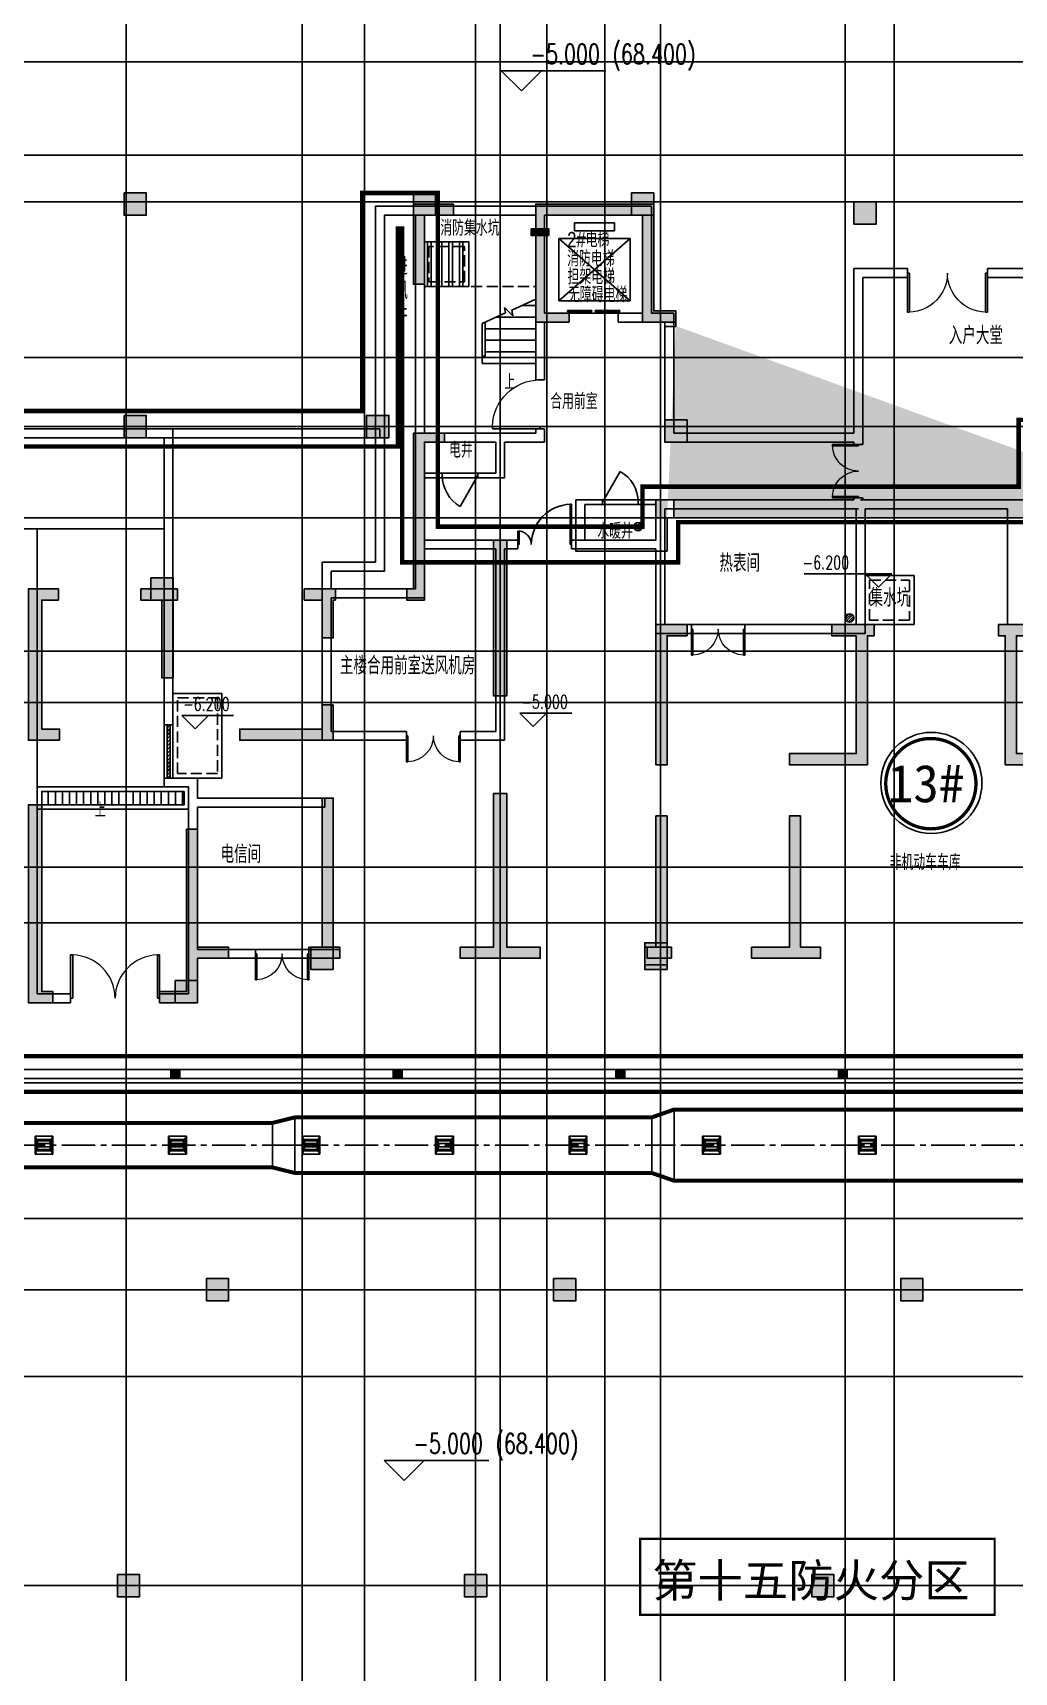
# Model space of a CAD drawing. Extents: x 369444 to 684549, y -549309 to 575337.
# Drawn here: x 395274 to 417324, y 216562 to 253407 of the extents above; entities that cross this region are included whole.
import ezdxf

# ---------------------------------------------------------------- set-up
doc = ezdxf.new("R2010")
doc.units = 0
doc.header["$LTSCALE"] = 1000
doc.header["$MEASUREMENT"] = 0
for name, pattern in [('__DASH', [0.35, 0.25, -0.1]), ('CENTER2', [1.125, 0.75, -0.125, 0.125, -0.125]), ('DASH', [0.35, 0.25, -0.1])]:
    doc.linetypes.add(name, pattern=pattern)
for name, color, linetype in [('A-DIM-门窗', 181, 'Continuous'), ('COLUMN', 9, 'Continuous'), ('DIM_ELEV', 3, 'Continuous'), ('DIM_IDEN', 3, 'Continuous'), ('DIM_SYMB', 3, 'Continuous'), ('DOTE', 1, 'Continuous'), ('DUCT-排烟中心线', 5, 'CENTER2'), ('DUCT-排烟法兰', 4, 'Continuous'), ('DUCT-排烟管', 2, 'Continuous'), ('DUCT-排烟管端线', 4, 'Continuous'), ('EQUIP_地漏', 7, 'Continuous'), ('EVTR', 2, 'Continuous'), ('PUB_TEXT', 7, 'Continuous'), ('STAIR', 2, 'Continuous'), ('WALL', 9, 'Continuous'), ('WINDOW', 4, 'Continuous'), ('主楼编号', 1, 'Continuous'), ('房间名称', 72, 'Continuous'), ('排水', 61, 'Continuous'), ('景观场地标高', 4, 'Continuous'), ('构造柱', 6, 'Continuous'), ('防火分区线', 7, 'Continuous'), ('集水坑图层', 125, 'Continuous'), ('风管标注', 3, 'Continuous')]:
    doc.layers.add(name, color=color, linetype=linetype)
doc.styles.add('-黑体', font='simhei.ttf')
doc.styles.add('1111111', font='simhei.ttf')
doc.styles.add('_HNSJY', font='HNSJY-07.shx', dxfattribs={"width": 0.75, "bigfont": 'HNSJY-HZ.shx'})
doc.styles.add('_TCH_DIM', font='SIMPLEX', dxfattribs={"bigfont": 'GBCBIG'})
doc.styles.add('HNSJY', font='hnsjy-07.shx', dxfattribs={"width": 0.8, "bigfont": 'hnsjy-hz.shx'})

# ---------------------------------------------------------------- blocks, each defined once
blk = doc.blocks.new('column500')
h = blk.add_hatch(color=0)
h.dxf.hatch_style = 1
h.paths.add_polyline_path([(-216381, -381440), (-215881, -381440), (-215881, -380940), (-216381, -380940)])
at = {"color": 0}
blk.add_lwpolyline([(-216381, -381440), (-215881, -381440), (-215881, -380940), (-216381, -380940)], close=True, dxfattribs=at)
blk = doc.blocks.new('A$C47E9097D')
at = {"layer": '构造柱'}
for points in [[(18050, -240400), (17850, -240400), (17850, -240600), (18050, -240600)], [(23050, -240400), (22850, -240400), (22850, -240600), (23050, -240600)], [(28050, -240400), (27850, -240400), (27850, -240600), (28050, -240600)], [(33050, -240400), (32850, -240400), (32850, -240600), (33050, -240600)]]:
    blk.add_hatch(color=256, dxfattribs=at).paths.add_polyline_path(points)
at = {"layer": '构造柱', "elevation": 14}
for points in [[(17850, -240400), (18050, -240400), (18050, -240600), (17850, -240600)], [(22850, -240400), (23050, -240400), (23050, -240600), (22850, -240600)], [(27850, -240400), (28050, -240400), (28050, -240600), (27850, -240600)], [(32850, -240400), (33050, -240400), (33050, -240600), (32850, -240600)]]:
    blk.add_lwpolyline(points, close=True, dxfattribs=at)
blk = doc.blocks.new('$TwtSys$00000141')
for p, q in [((-94, 8), (-10, 92)), ((-94, 8), (-10, 92)), ((-87, -35), (35, 87)), ((-87, -35), (35, 87)), ((-66, -66), (66, 66)), ((-66, -66), (66, 66)), ((-32, -87), (88, 33)), ((-32, -87), (88, 33)), ((11, -92), (92, -11)), ((11, -92), (92, -11))]:
    blk.add_line(p, q)
blk.add_circle((0, 0), 94)
blk.add_circle((0, 0), 94)
blk = doc.blocks.new('asdfdsghjgfh')
at = {"layer": 'WALL'}
h = blk.add_hatch(color=0, dxfattribs=at)
h.dxf.hatch_style = 1
h.paths.add_polyline_path([(463674, -219233), (463674, -218733), (463174, -218733), (463174, -218983), (463174, -219233), (463424, -219233)])
h.paths.add_polyline_path([(458774, -219233), (458774, -218983), (458774, -218733), (458274, -218733), (458274, -219233), (458524, -219233)])
h.paths.add_polyline_path([(445574, -219033), (445574, -218533), (445074, -218533), (445074, -218783), (445074, -219033), (445324, -219033)])
h.paths.add_polyline_path([(440674, -219033), (440674, -218783), (440674, -218533), (440174, -218533), (440174, -219033), (440424, -219033)])
h.paths.add_polyline_path([(469574, -227683), (469574, -227433), (469574, -227183), (469074, -227183), (469074, -227433), (469074, -227683), (469324, -227683)])
h.paths.add_polyline_path([(434774, -227683), (434774, -227433), (434774, -227183), (434274, -227183), (434274, -227433), (434274, -227683), (434524, -227683)])
h.paths.add_polyline_path([(461874, -235983), (461874, -235833), (461874, -235583), (461874, -235483), (461774, -235483), (461474, -235483), (461374, -235483), (461374, -235583), (461374, -235833), (461374, -235983)])
h.paths.add_polyline_path([(455224, -235983), (455224, -235833), (455224, -235583), (455224, -235483), (455074, -235483), (454824, -235483), (454724, -235483), (454724, -235583), (454724, -235833), (454724, -235983)])
h.paths.add_polyline_path([(445874, -235983), (445874, -235483), (445774, -235483), (445524, -235483), (445374, -235483), (445374, -235583), (445374, -235833), (445374, -235983)])
h.paths.add_polyline_path([(438374, -235983), (438374, -235833), (438374, -235583), (438374, -235483), (438274, -235483), (438024, -235483), (437874, -235483), (437874, -235583), (437874, -235833), (437874, -235983)])
h.paths.add_polyline_path([(469024, -236733), (469024, -236483), (469024, -236233), (468774, -236233), (468524, -236233), (468524, -236733)])
h.paths.add_polyline_path([(435324, -236733), (435324, -236233), (435074, -236233), (434824, -236233), (434824, -236483), (434824, -236733)])
at = {"layer": 'WALL', "color": 0}
for points in [[(440674, -219033), (440674, -218783), (440674, -218533), (440174, -218533), (440174, -219033), (440424, -219033)], [(445574, -219033), (445574, -218533), (445074, -218533), (445074, -218783), (445074, -219033), (445324, -219033)], [(434774, -227683), (434774, -227433), (434774, -227183), (434274, -227183), (434274, -227433), (434274, -227683), (434524, -227683)], [(435324, -236733), (435324, -236233), (435074, -236233), (434824, -236233), (434824, -236483), (434824, -236733)]]:
    blk.add_lwpolyline(points, close=True, dxfattribs=at)
for points, elevation in [([(438374, -235983), (438374, -235833), (438374, -235583), (438374, -235483), (438274, -235483), (438024, -235483), (437874, -235483), (437874, -235583), (437874, -235833), (437874, -235983)], 0), ([(445874, -235983), (445874, -235483), (445774, -235483), (445524, -235483), (445374, -235483), (445374, -235583), (445374, -235833), (445374, -235983)], 14)]:
    blk.add_lwpolyline(points, close=True, dxfattribs=dict(at, elevation=elevation))
blk = doc.blocks.new('256g1dfgdf')
at = {"layer": 'WALL'}
h = blk.add_hatch(color=0, dxfattribs=at)
h.dxf.hatch_style = 1
h.paths.add_polyline_path([(-183057, -69119), (-183057, -68619), (-183557, -68619), (-183557, -69119)], flags=17)
h.paths.add_polyline_path([(-170857, -69119), (-170857, -68619), (-171407, -68619), (-171407, -69119)], flags=17)
h.paths.add_polyline_path([(-171407, -70819), (-171157, -70819), (-171157, -70419), (-171557, -70419), (-171557, -70819)], flags=17)
h.paths.add_polyline_path([(-183507, -70819), (-183357, -70819), (-183357, -70419), (-183757, -70419), (-183757, -70819)], flags=17)
h.paths.add_polyline_path([(-168657, -64219), (-170857, -64219), (-170857, -66419), (-170307, -66419), (-170307, -66619), (-171107, -66619), (-171107, -63969), (-168457, -63969), (-168457, -66619), (-169207, -66619), (-169207, -66419), (-168657, -66419)])
h.paths.add_polyline_path([(-179257, -73469), (-179807, -73469), (-179807, -73219), (-179257, -73219), (-178857, -73219), (-178857, -73469), (-179007, -73469), (-179007, -76369), (-180757, -76369), (-180757, -76119), (-179257, -76119)])
h.paths.add_polyline_path([(-165957, -64219), (-166607, -64219), (-166607, -63969), (-165707, -63969), (-165707, -65769), (-165957, -65769)])
h.paths.add_polyline_path([(-188307, -64019), (-188957, -64019), (-188957, -65569), (-189207, -65569), (-189207, -63769), (-188307, -63769)])
h.paths.add_polyline_path([(-173307, -80719), (-174157, -80719), (-174857, -80719), (-174857, -80469), (-174407, -80469), (-174407, -77519), (-174157, -77519), (-174157, -80469), (-173307, -80469)])
h.paths.add_polyline_path([(-180757, -80719), (-181607, -80719), (-181607, -80469), (-180757, -80469), (-180757, -77519), (-180507, -77519), (-180507, -80469), (-180057, -80469), (-180057, -80719)])
h.paths.add_polyline_path([(-175107, -73469), (-175657, -73469), (-175657, -76119), (-174157, -76119), (-174157, -76369), (-175907, -76369), (-175907, -73469), (-176057, -73469), (-176057, -73219), (-175657, -73219), (-175107, -73219)])
h.paths.add_polyline_path([(-159582, -72669), (-160057, -72669), (-160057, -74419), (-160307, -74419), (-160307, -72669), (-160407, -72669), (-160407, -72419), (-160057, -72419), (-159582, -72419)])
h.paths.add_polyline_path([(-163357, -80719), (-163657, -80719), (-164057, -80719), (-164057, -80469), (-163907, -80469), (-163907, -77119), (-163657, -77119), (-163657, -80469), (-163357, -80469)])
h.paths.add_polyline_path([(-166757, -80719), (-167782, -80719), (-168557, -80719), (-168557, -80469), (-167807, -80469), (-167807, -77019), (-167507, -77019), (-167507, -80469), (-166757, -80469)])
h.paths.add_polyline_path([(-191007, -75019), (-191007, -75819), (-193107, -75819), (-193107, -75569), (-191257, -75569), (-191257, -75019)])
h.paths.add_polyline_path([(-183307, -66419), (-184057, -66419), (-184057, -64019), (-186257, -64019), (-186257, -66219), (-185707, -66219), (-185707, -66419), (-186457, -66419), (-186457, -63769), (-183807, -63769), (-183807, -66169), (-183307, -66169)])
h.paths.add_polyline_path([(-171407, -73469), (-171857, -73469), (-171857, -73219), (-171157, -73219), (-171157, -76369), (-171407, -76369)])
h.paths.add_polyline_path([(-183057, -73469), (-183507, -73469), (-183507, -76369), (-183757, -76369), (-183757, -73219), (-183057, -73219)])
h.paths.add_polyline_path([(-187382, -80719), (-188157, -80719), (-188157, -80469), (-187407, -80469), (-187407, -77019), (-187107, -77019), (-187107, -80469), (-186357, -80469), (-186357, -80719)])
h.paths.add_polyline_path([(-191257, -80719), (-191557, -80719), (-191557, -80469), (-191257, -80469), (-191257, -77119), (-191007, -77119), (-191007, -80469), (-190857, -80469), (-190857, -80719)])
h.paths.add_polyline_path([(-194857, -72669), (-195332, -72669), (-195332, -72419), (-194857, -72419), (-194507, -72419), (-194507, -72669), (-194607, -72669), (-194607, -74419), (-194857, -74419)])
h.paths.add_polyline_path([(-157057, -81719), (-157607, -81719), (-157607, -81469), (-157357, -81469), (-157357, -77269), (-157057, -77269)])
h.paths.add_polyline_path([(-197307, -81719), (-197857, -81719), (-197857, -77269), (-197557, -77269), (-197557, -81469), (-197307, -81469)])
h.paths.add_polyline_path([(-165557, -72669), (-165957, -72669), (-165957, -69119), (-166357, -69119), (-166357, -68919), (-165707, -68919), (-165707, -72419), (-165557, -72419)])
h.paths.add_polyline_path([(-188957, -72669), (-189357, -72669), (-189357, -72419), (-189207, -72419), (-189207, -68919), (-188507, -68919), (-188507, -69119), (-188957, -69119)])
h.paths.add_polyline_path([(-160857, -80719), (-161557, -80719), (-161557, -80469), (-160857, -80469), (-160857, -77819), (-160607, -77819), (-160607, -80469), (-160607, -81469), (-160007, -81469), (-160007, -81719), (-160857, -81719)])
h.paths.add_polyline_path([(-187107, -71319), (-187107, -74819), (-187407, -74819), (-187407, -71319)])
h.paths.add_polyline_path([(-193357, -80719), (-194057, -80719), (-194057, -81719), (-194907, -81719), (-194907, -81469), (-194307, -81469), (-194307, -80469), (-194307, -77819), (-194057, -77819), (-194057, -80469), (-193357, -80469)])
h.paths.add_polyline_path([(-167507, -71319), (-167507, -74819), (-167807, -74819), (-167807, -71319)])
h.paths.add_polyline_path([(-171157, -80719), (-171507, -80719), (-171507, -80469), (-171407, -80469), (-171407, -77519), (-171157, -77519), (-171157, -80469), (-170957, -80469), (-170957, -80719)])
h.paths.add_polyline_path([(-183407, -80719), (-183757, -80719), (-183957, -80719), (-183957, -80469), (-183757, -80469), (-183757, -77519), (-183507, -77519), (-183507, -80469), (-183407, -80469)])
h.paths.add_polyline_path([(-157057, -75819), (-157757, -75819), (-157757, -75569), (-157357, -75569), (-157357, -72669), (-157732, -72669), (-157732, -72419), (-157057, -72419)])
h.paths.add_polyline_path([(-197157, -75819), (-197857, -75819), (-197857, -72419), (-197182, -72419), (-197182, -72669), (-197557, -72669), (-197557, -75569), (-197157, -75569)])
h.paths.add_polyline_path([(-163907, -72669), (-163957, -72669), (-163957, -72419), (-163657, -72419), (-163257, -72419), (-163257, -72669), (-163657, -72669), (-163657, -73519), (-163907, -73519)])
h.paths.add_polyline_path([(-190957, -72669), (-191007, -72669), (-191007, -73519), (-191257, -73519), (-191257, -72669), (-191657, -72669), (-191657, -72419), (-191257, -72419), (-190957, -72419)])
h.paths.add_polyline_path([(-161807, -75819), (-163907, -75819), (-163907, -75019), (-163657, -75019), (-163657, -75569), (-161807, -75569)])
edge = h.paths.add_edge_path()
edge.add_line((-183557, -66419), (-183557, -66519))
edge.add_line((-183557, -66519), (-183307, -66519))
edge.add_line((-183307, -66519), (-183307, -66419))
edge.add_line((-183507, -70819), (-183507, -71569))
edge.add_line((-183507, -71569), (-185557, -71569))
edge.add_line((-185557, -71569), (-185557, -71319))
edge.add_line((-185557, -71319), (-183757, -71319))
edge.add_line((-183757, -71319), (-183757, -70819))
edge.add_line((-171157, -70819), (-171157, -71319))
edge.add_line((-171157, -71319), (-169357, -71319))
edge.add_line((-169357, -71319), (-169357, -71569))
edge.add_line((-169357, -71569), (-171407, -71569))
edge.add_line((-171407, -71569), (-171407, -70819))
h.paths.add_polyline_path([(-183557, -66519), (-183307, -66519), (-183307, -66419), (-183557, -66419)], flags=16)
h.paths.add_polyline_path([(-183757, -71569), (-183507, -71569), (-183507, -70819), (-183757, -70819)], flags=16)
h.paths.add_polyline_path([(-185557, -71569), (-183757, -71569), (-183757, -71319), (-185557, -71319)], flags=16)
h.paths.add_polyline_path([(-171407, -71569), (-171157, -71569), (-171157, -70819), (-171407, -70819)], flags=16)
h.paths.add_polyline_path([(-171157, -71569), (-169357, -71569), (-169357, -71319), (-171157, -71319)], flags=16)
at = {"layer": 'WALL', "color": 0}
for points in [[(-188307, -64019), (-188957, -64019), (-188957, -65569), (-189207, -65569), (-189207, -63769), (-188307, -63769)], [(-183307, -66419), (-184057, -66419), (-184057, -64019), (-186257, -64019), (-186257, -66219), (-185707, -66219), (-185707, -66419), (-186457, -66419), (-186457, -63769), (-183807, -63769), (-183807, -66169), (-183307, -66169)], [(-183057, -69119), (-183057, -68619), (-183557, -68619), (-183557, -69119)], [(-188957, -72669), (-189357, -72669), (-189357, -72419), (-189207, -72419), (-189207, -68919), (-188507, -68919), (-188507, -69119), (-188957, -69119)], [(-183507, -70819), (-183357, -70819), (-183357, -70419), (-183757, -70419), (-183757, -70819)], [(-187107, -71319), (-187107, -74819), (-187407, -74819), (-187407, -71319)], [(-197157, -75819), (-197857, -75819), (-197857, -72419), (-197182, -72419), (-197182, -72669), (-197557, -72669), (-197557, -75569), (-197157, -75569)], [(-194857, -72669), (-195332, -72669), (-195332, -72419), (-194857, -72419), (-194507, -72419), (-194507, -72669), (-194607, -72669), (-194607, -74419), (-194857, -74419)], [(-190957, -72669), (-191007, -72669), (-191007, -73519), (-191257, -73519), (-191257, -72669), (-191657, -72669), (-191657, -72419), (-191257, -72419), (-190957, -72419)], [(-183057, -73469), (-183507, -73469), (-183507, -76369), (-183757, -76369), (-183757, -73219), (-183057, -73219)], [(-179257, -73469), (-179807, -73469), (-179807, -73219), (-179257, -73219), (-178857, -73219), (-178857, -73469), (-179007, -73469), (-179007, -76369), (-180757, -76369), (-180757, -76119), (-179257, -76119)], [(-175107, -73469), (-175657, -73469), (-175657, -76119), (-174157, -76119), (-174157, -76369), (-175907, -76369), (-175907, -73469), (-176057, -73469), (-176057, -73219), (-175657, -73219), (-175107, -73219)], [(-191007, -75019), (-191007, -75819), (-193107, -75819), (-193107, -75569), (-191257, -75569), (-191257, -75019)], [(-197307, -81719), (-197857, -81719), (-197857, -77269), (-197557, -77269), (-197557, -81469), (-197307, -81469)], [(-191257, -80719), (-191557, -80719), (-191557, -80469), (-191257, -80469), (-191257, -77119), (-191007, -77119), (-191007, -80469), (-190857, -80469), (-190857, -80719)], [(-187382, -80719), (-188157, -80719), (-188157, -80469), (-187407, -80469), (-187407, -77019), (-187107, -77019), (-187107, -80469), (-186357, -80469), (-186357, -80719)], [(-183407, -80719), (-183757, -80719), (-183957, -80719), (-183957, -80469), (-183757, -80469), (-183757, -77519), (-183507, -77519), (-183507, -80469), (-183407, -80469)], [(-180757, -80719), (-181607, -80719), (-181607, -80469), (-180757, -80469), (-180757, -77519), (-180507, -77519), (-180507, -80469), (-180057, -80469), (-180057, -80719)], [(-193357, -80719), (-194057, -80719), (-194057, -81719), (-194907, -81719), (-194907, -81469), (-194307, -81469), (-194307, -80469), (-194307, -77819), (-194057, -77819), (-194057, -80469), (-193357, -80469)]]:
    blk.add_lwpolyline(points, close=True, dxfattribs=at)
for points in [[(-183557, -66419), (-183557, -66519), (-183307, -66519), (-183307, -66419)], [(-183507, -70819), (-183507, -71569), (-185557, -71569), (-185557, -71319), (-183757, -71319), (-183757, -70819)]]:
    blk.add_lwpolyline(points, dxfattribs=at)
blk = doc.blocks.new('$DORLIB2D$00000127')
at = {"color": 0}
for points in [[(-0.533, 0.795), (-0.533, 0.69)], [(-0.033, 0.795), (-0.533, 0.795)], [(-0.033, 0.69), (-0.533, 0.69)], [(-0.033, 0.795), (-0.033, 0.69)], [(0.533, 0.795), (0.033, 0.795)], [(0.033, 0.795), (0.033, 0.69)], [(0.533, 0.69), (0.033, 0.69)], [(0.533, 0.795), (0.533, 0.69)], [(0.5, 0.5), (-0.5, 0.5)]]:
    blk.add_lwpolyline(points, dxfattribs=at)
blk = doc.blocks.new('$DorLib2D$00000001')
for p, q in [((0.45, 0.975), (0.5, 0.975)), ((0.45, 0), (0.45, 0.975)), ((0.5, 0), (0.5, 0.975)), ((0.5, 0), (0.45, 0))]:
    blk.add_line(p, q)
at = {"lineweight": 13}
blk.add_arc((0.475, 0), 0.975, 91.4693, 180, dxfattribs=at)
blk = doc.blocks.new('$DorLib2D$00000002')
for p, q in [((-0.5, 0), (-0.5, 0.4875)), ((-0.475, 0.4875), (-0.5, 0.4875)), ((-0.475, 0), (-0.475, 0.4875)), ((0.475, 0), (0.475, 0.4875)), ((0.475, 0.4875), (0.5, 0.4875)), ((0.5, 0), (0.5, 0.4875)), ((-0.5, 0), (-0.475, 0)), ((0.5, 0), (0.475, 0))]:
    blk.add_line(p, q)
at = {"lineweight": 13}
for centre, start, end in [((-0.4875, 0), 0, 88.53072), ((0.4875, 0), 91.46928, 180)]:
    blk.add_arc(centre, 0.4875, start, end, dxfattribs=at)
blk = doc.blocks.new('$DORLIB2D$00000228')
at = {"color": 0, "lineweight": -2}
blk.add_line((0.5, 0), (0, 0.866), dxfattribs=at)
blk.add_arc((0.5, 0), 1, 120, 180, dxfattribs=at)
blk = doc.blocks.new('$DorLib2D$00000225')
at = {"color": 0}
for p, q in [((0.475, -0.001), (0.475, 0.752)), ((0.475, 0.752), (0.5, 0.752)), ((0.5, -0.001), (0.5, 0.752)), ((-0.5, 0), (-0.5, 0.252)), ((-0.475, 0.252), (-0.5, 0.252)), ((-0.475, 0), (-0.5, 0)), ((-0.475, 0), (-0.475, 0.252)), ((0.475, -0.001), (0.5, -0.001))]:
    blk.add_line(p, q, dxfattribs=at)
for centre, radius, start, end in [((0.505, -0.002), 0.755, 92.2493, 179.7238), ((-0.501, 0.003), 0.251, 359.7899, 84.0974)]:
    blk.add_arc(centre, radius, start, end, dxfattribs=at)
blk = doc.blocks.new('$WINLIB2D$00000039')
at = {"color": 0}
for points in [[(-0.5, 0.5), (-0.5, -0.5)], [(0.5, 0.5), (-0.5, 0.5)], [(0.5, -0.5), (0.5, 0.5)], [(-0.5, 0.167), (0.5, 0.167)], [(-0.452, -0.167), (-0.5, 0.084)], [(-0.384, -0.167), (-0.448, 0.167)], [(-0.316, -0.167), (-0.38, 0.167)], [(-0.248, -0.167), (-0.312, 0.167)], [(-0.18, -0.167), (-0.244, 0.167)], [(-0.112, -0.167), (-0.176, 0.167)], [(-0.044, -0.167), (-0.108, 0.167)], [(0.024, -0.167), (-0.04, 0.167)], [(0.092, -0.167), (0.028, 0.167)], [(0.16, -0.167), (0.096, 0.167)], [(0.228, -0.167), (0.164, 0.167)], [(0.296, -0.167), (0.232, 0.167)], [(0.364, -0.167), (0.3, 0.167)], [(0.432, -0.167), (0.368, 0.167)], [(0.5, -0.167), (0.436, 0.167)], [(-0.5, -0.167), (0.5, -0.167)], [(0.5, -0.5), (-0.5, -0.5)]]:
    blk.add_lwpolyline(points, dxfattribs=at)
blk = doc.blocks.new('N-风管')
at = {"color": 0, "linetype": 'Continuous'}
for p, q in [((38489231280.664436, 3905323080.368586, 2600), (38489231680.664436, 3905323080.368586, 2600)), ((38489234280.664528, 3905323080.368586, 2600), (38489234680.664528, 3905323080.368586, 2600)), ((38489237280.664528, 3905323080.368586, 2600), (38489237680.664528, 3905323080.368586, 2600)), ((38489240280.664528, 3905323080.368586, 2600), (38489240680.664528, 3905323080.368586, 2600)), ((38489243280.664528, 3905323080.368586, 2600), (38489243680.664528, 3905323080.368586, 2600)), ((38489246280.664528, 3905323080.368586, 2600), (38489246680.664528, 3905323080.368586, 2600)), ((38489249780.664528, 3905323080.368586, 2600), (38489250180.664528, 3905323080.368586, 2600))]:
    blk.add_line(p, q, dxfattribs=at)
at = {"color": 0}
for p, q in [((38489231280.664436, 3905323080.368586, 2600), (38489231280.664436, 3905322680.368586, 2600)), ((38489231280.664436, 3905323080.368586, 2600), (38489231320.664436, 3905322991.479697, 2600)), ((38489231320.664436, 3905322769.257475, 2600), (38489231280.664436, 3905322680.368586, 2600)), ((38489231320.664436, 3905322917.405623, 2600), (38489231632.664436, 3905322917.405623, 2600)), ((38489231320.664436, 3905322843.331549, 2600), (38489231632.664436, 3905322843.331549, 2600)), ((38489231680.664436, 3905323080.368586, 2600), (38489231632.664436, 3905322991.479697, 2600)), ((38489231680.664436, 3905322680.368586, 2600), (38489231632.664436, 3905322769.257475, 2600)), ((38489231680.664436, 3905322680.368586, 2600), (38489231680.664436, 3905323080.368586, 2600)), ((38489234280.664528, 3905323080.368586, 2600), (38489234280.664528, 3905322680.368586, 2600)), ((38489234280.664528, 3905323080.368586, 2600), (38489234320.664528, 3905322991.479697, 2600)), ((38489234320.664528, 3905322769.257475, 2600), (38489234280.664528, 3905322680.368586, 2600)), ((38489234320.664528, 3905322917.405623, 2600), (38489234632.664528, 3905322917.405623, 2600)), ((38489234320.664528, 3905322843.331549, 2600), (38489234632.664528, 3905322843.331549, 2600)), ((38489234680.664528, 3905323080.368586, 2600), (38489234632.664528, 3905322991.479697, 2600)), ((38489234680.664528, 3905322680.368586, 2600), (38489234632.664528, 3905322769.257475, 2600)), ((38489234680.664528, 3905322680.368586, 2600), (38489234680.664528, 3905323080.368586, 2600)), ((38489237280.664528, 3905323080.368586, 2600), (38489237280.664528, 3905322680.368586, 2600)), ((38489237280.664528, 3905323080.368586, 2600), (38489237320.664528, 3905322991.479697, 2600)), ((38489237320.664528, 3905322769.257475, 2600), (38489237280.664528, 3905322680.368586, 2600)), ((38489237320.664528, 3905322917.405623, 2600), (38489237632.664528, 3905322917.405623, 2600)), ((38489237320.664528, 3905322843.331549, 2600), (38489237632.664528, 3905322843.331549, 2600)), ((38489237680.664528, 3905323080.368586, 2600), (38489237632.664528, 3905322991.479697, 2600)), ((38489237680.664528, 3905322680.368586, 2600), (38489237632.664528, 3905322769.257475, 2600)), ((38489237680.664528, 3905322680.368586, 2600), (38489237680.664528, 3905323080.368586, 2600)), ((38489240280.664528, 3905323080.368586, 2600), (38489240280.664528, 3905322680.368586, 2600)), ((38489240280.664528, 3905323080.368586, 2600), (38489240320.664528, 3905322991.479697, 2600)), ((38489240320.664528, 3905322769.257475, 2600), (38489240280.664528, 3905322680.368586, 2600)), ((38489240320.664528, 3905322917.405623, 2600), (38489240632.664528, 3905322917.405623, 2600)), ((38489240320.664528, 3905322843.331549, 2600), (38489240632.664528, 3905322843.331549, 2600)), ((38489240680.664528, 3905323080.368586, 2600), (38489240632.664528, 3905322991.479697, 2600)), ((38489240680.664528, 3905322680.368586, 2600), (38489240632.664528, 3905322769.257475, 2600)), ((38489240680.664528, 3905322680.368586, 2600), (38489240680.664528, 3905323080.368586, 2600)), ((38489243280.664528, 3905323080.368586, 2600), (38489243280.664528, 3905322680.368586, 2600)), ((38489243280.664528, 3905323080.368586, 2600), (38489243320.664528, 3905322991.479697, 2600)), ((38489243320.664528, 3905322769.257475, 2600), (38489243280.664528, 3905322680.368586, 2600)), ((38489243320.664528, 3905322917.405623, 2600), (38489243632.664528, 3905322917.405623, 2600)), ((38489243320.664528, 3905322843.331549, 2600), (38489243632.664528, 3905322843.331549, 2600)), ((38489243680.664528, 3905323080.368586, 2600), (38489243632.664528, 3905322991.479697, 2600)), ((38489243680.664528, 3905322680.368586, 2600), (38489243632.664528, 3905322769.257475, 2600)), ((38489243680.664528, 3905322680.368586, 2600), (38489243680.664528, 3905323080.368586, 2600)), ((38489246280.664528, 3905323080.368586, 2600), (38489246280.664528, 3905322680.368586, 2600)), ((38489246280.664528, 3905323080.368586, 2600), (38489246320.664528, 3905322991.479697, 2600)), ((38489246320.664528, 3905322769.257475, 2600), (38489246280.664528, 3905322680.368586, 2600)), ((38489246320.664528, 3905322917.405623, 2600), (38489246632.664528, 3905322917.405623, 2600)), ((38489246320.664528, 3905322843.331549, 2600), (38489246632.664528, 3905322843.331549, 2600)), ((38489246680.664528, 3905323080.368586, 2600), (38489246632.664528, 3905322991.479697, 2600)), ((38489246680.664528, 3905322680.368586, 2600), (38489246632.664528, 3905322769.257475, 2600)), ((38489246680.664528, 3905322680.368586, 2600), (38489246680.664528, 3905323080.368586, 2600)), ((38489249780.664528, 3905323080.368586, 2600), (38489249780.664528, 3905322680.368586, 2600)), ((38489249780.664528, 3905323080.368586, 2600), (38489249820.664528, 3905322991.479697, 2600)), ((38489249820.664528, 3905322769.257475, 2600), (38489249780.664528, 3905322680.368586, 2600)), ((38489249820.664528, 3905322917.405623, 2600), (38489250132.664528, 3905322917.405623, 2600)), ((38489249820.664528, 3905322843.331549, 2600), (38489250132.664528, 3905322843.331549, 2600)), ((38489250180.664528, 3905323080.368586, 2600), (38489250132.664528, 3905322991.479697, 2600)), ((38489250180.664528, 3905322680.368586, 2600), (38489250132.664528, 3905322769.257475, 2600)), ((38489250180.664528, 3905322680.368586, 2600), (38489250180.664528, 3905323080.368586, 2600)), ((38489231280.664436, 3905322680.368586, 2600), (38489231680.664436, 3905322680.368586, 2600)), ((38489234280.664528, 3905322680.368586, 2600), (38489234680.664528, 3905322680.368586, 2600)), ((38489237280.664528, 3905322680.368586, 2600), (38489237680.664528, 3905322680.368586, 2600)), ((38489240280.664528, 3905322680.368586, 2600), (38489240680.664528, 3905322680.368586, 2600)), ((38489243280.664528, 3905322680.368586, 2600), (38489243680.664528, 3905322680.368586, 2600)), ((38489246280.664528, 3905322680.368586, 2600), (38489246680.664528, 3905322680.368586, 2600)), ((38489249780.664528, 3905322680.368586, 2600), (38489250180.664528, 3905322680.368586, 2600))]:
    blk.add_line(p, q, dxfattribs=at)
at = {"color": 0, "lineweight": 40}
for p, q in [((38489231320.664436, 3905322991.479697, 2600), (38489231320.664436, 3905322769.257475, 2600)), ((38489231632.664436, 3905322991.479697, 2600), (38489231320.664436, 3905322991.479697, 2600)), ((38489231632.664436, 3905322769.257475, 2600), (38489231320.664436, 3905322769.257475, 2600)), ((38489231632.664436, 3905322769.257475, 2600), (38489231632.664436, 3905322991.479697, 2600)), ((38489234320.664528, 3905322991.479697, 2600), (38489234320.664528, 3905322769.257475, 2600)), ((38489234632.664528, 3905322991.479697, 2600), (38489234320.664528, 3905322991.479697, 2600)), ((38489234632.664528, 3905322769.257475, 2600), (38489234320.664528, 3905322769.257475, 2600)), ((38489234632.664528, 3905322769.257475, 2600), (38489234632.664528, 3905322991.479697, 2600)), ((38489237320.664528, 3905322991.479697, 2600), (38489237320.664528, 3905322769.257475, 2600)), ((38489237632.664528, 3905322991.479697, 2600), (38489237320.664528, 3905322991.479697, 2600)), ((38489237632.664528, 3905322769.257475, 2600), (38489237320.664528, 3905322769.257475, 2600)), ((38489237632.664528, 3905322769.257475, 2600), (38489237632.664528, 3905322991.479697, 2600)), ((38489240320.664528, 3905322991.479697, 2600), (38489240320.664528, 3905322769.257475, 2600)), ((38489240632.664528, 3905322991.479697, 2600), (38489240320.664528, 3905322991.479697, 2600)), ((38489240632.664528, 3905322769.257475, 2600), (38489240320.664528, 3905322769.257475, 2600)), ((38489240632.664528, 3905322769.257475, 2600), (38489240632.664528, 3905322991.479697, 2600)), ((38489243320.664528, 3905322991.479697, 2600), (38489243320.664528, 3905322769.257475, 2600)), ((38489243632.664528, 3905322991.479697, 2600), (38489243320.664528, 3905322991.479697, 2600)), ((38489243632.664528, 3905322769.257475, 2600), (38489243320.664528, 3905322769.257475, 2600)), ((38489243632.664528, 3905322769.257475, 2600), (38489243632.664528, 3905322991.479697, 2600)), ((38489246320.664528, 3905322991.479697, 2600), (38489246320.664528, 3905322769.257475, 2600)), ((38489246632.664528, 3905322991.479697, 2600), (38489246320.664528, 3905322991.479697, 2600)), ((38489246632.664528, 3905322769.257475, 2600), (38489246320.664528, 3905322769.257475, 2600)), ((38489246632.664528, 3905322769.257475, 2600), (38489246632.664528, 3905322991.479697, 2600)), ((38489249820.664528, 3905322991.479697, 2600), (38489249820.664528, 3905322769.257475, 2600)), ((38489250132.664528, 3905322991.479697, 2600), (38489249820.664528, 3905322991.479697, 2600)), ((38489250132.664528, 3905322769.257475, 2600), (38489249820.664528, 3905322769.257475, 2600)), ((38489250132.664528, 3905322769.257475, 2600), (38489250132.664528, 3905322991.479697, 2600))]:
    blk.add_line(p, q, dxfattribs=at)
at = {"layer": 'DUCT-排烟中心线', "color": 0}
for p, q in [((38489225134.127274, 3905322880.368586), (38489236616.528503, 3905322880.368586)), ((38489236616.728493, 3905322880.368586), (38489237116.728493, 3905322880.368586)), ((38489237116.928497, 3905322880.368586), (38489245139.389526, 3905322880.368573)), ((38489245639.589523, 3905322880.368586), (38489245139.589523, 3905322880.368573)), ((38489256668.227272, 3905322880.36895), (38489245639.789528, 3905322880.368586))]:
    blk.add_line(p, q, dxfattribs=at)
at = {"layer": 'DUCT-排烟法兰', "color": 0}
for p, q in [((38489237116.828499, 3905322225.368586), (38489237116.828499, 3905323535.368586)), ((38489245139.489517, 3905322225.368573), (38489245139.489517, 3905323535.368573)), ((38489245639.689529, 3905323720.368586), (38489245639.689529, 3905322040.368586)), ((38489236616.628487, 3905322350.368586), (38489236616.628487, 3905323410.368586))]:
    blk.add_line(p, q, dxfattribs=at)
at = {"layer": 'DUCT-排烟管', "color": 0, "const_width": 90}
for points in [[(38489236616.728493, 3905323380.368586), (38489237116.728493, 3905323505.368586)], [(38489245139.389526, 3905323505.368573), (38489237116.928497, 3905323505.368586)], [(38489245639.5895, 3905323680.368586), (38489245139.589508, 3905323505.368573)], [(38489256668.227249, 3905323680.36895), (38489245639.789513, 3905323680.368586)], [(38489236616.528503, 3905323380.368586), (38489225134.127274, 3905323380.368586)], [(38489225134.127274, 3905322380.368586), (38489236616.528503, 3905322380.368586)], [(38489236616.728493, 3905322380.368586), (38489237116.728493, 3905322255.368586)], [(38489237116.928497, 3905322255.368586), (38489245139.389526, 3905322255.368573)], [(38489245639.589546, 3905322080.368586), (38489245139.589539, 3905322255.368573)], [(38489245639.789551, 3905322080.368586), (38489256668.227287, 3905322080.36895)]]:
    blk.add_lwpolyline(points, dxfattribs=at)
at = {"layer": 'DUCT-排烟管端线', "color": 0}
for p, q in [((38489237116.728493, 3905322255.368586), (38489237116.728493, 3905323505.368586)), ((38489237116.928497, 3905323505.368586), (38489237116.928497, 3905322255.368586)), ((38489245139.389526, 3905322255.368573), (38489245139.389526, 3905323505.368573)), ((38489245139.589508, 3905323505.368573), (38489245139.589539, 3905322255.368573)), ((38489245639.589546, 3905322080.368586), (38489245639.5895, 3905323680.368586)), ((38489245639.789513, 3905323680.368586), (38489245639.789551, 3905322080.368586)), ((38489236616.528503, 3905322380.368586), (38489236616.528503, 3905323380.368586)), ((38489236616.728493, 3905323380.368586), (38489236616.728493, 3905322380.368586))]:
    blk.add_line(p, q, dxfattribs=at)

msp = doc.modelspace()

# ---------------------------------------------------------------- hatches: boundary and pattern name
at = {"layer": 'A-DIM-门窗'}
h = msp.add_hatch(color=4, dxfattribs=at)
h.dxf.hatch_style = 1
h.paths.add_polyline_path([(406468.3, 249002.6), (406868.3, 249002.6), (406868.3, 248852.6), (406468.3, 248852.6)])
at = {"layer": '排水'}
h = msp.add_hatch(dxfattribs=at)
h.set_pattern_fill('ANSI31', color=256, scale=100, angle=-315, style=0)
h.set_pattern_definition([(90, (-233186.54, -1424563.1), (-158.75, 2e-13), [])])
h.paths.add_polyline_path([(398674.5, 236357), (395474.5, 236357), (395474.5, 236057), (398674.5, 236057)])
at = {"layer": '集水坑图层'}
h = msp.add_hatch(dxfattribs=at)
h.set_pattern_fill('ANSI32', color=256, scale=50, angle=45, style=0)
h.set_pattern_definition([(270, (86963.58, 139154.42), (-238.125, -6e-14), []), (270, (87042.96, 139075.04), (-238.125, -6e-14), [])])
h.paths.add_polyline_path([(404074.5, 247707), (404074.5, 248207), (404074.5, 248707), (405074.5, 248707), (405074.5, 247707)])

# ---------------------------------------------------------------- linework, layer by layer
at = {"color": 2}
for p, q in [((395374.5, 242257), (398224.5, 242257)), ((395374.5, 236457, 14.1), (398224.5, 236457, 14.1)), ((395374.5, 236457, 14.1), (398224.5, 236457, 14.1))]:
    msp.add_line(p, q, dxfattribs=at)
at = {"layer": 'A-DIM-门窗', "color": 4, "elevation": 14}
msp.add_lwpolyline([(406468.3, 249002.6), (406868.3, 249002.6), (406868.3, 248852.6), (406468.3, 248852.6), (406468.3, 249002.6)], dxfattribs=at)
at = {"layer": 'DIM_ELEV'}
for p, q in [((414578.5, 241245.7), (412603, 241245.7)), ((414278.5, 240945.7), (413978.5, 241245.7)), ((414278.5, 240945.7), (414578.5, 241245.7)), ((398924.4, 237767.1), (398624.4, 238067.1)), ((398624.4, 238067.1), (399784, 238067.1)), ((398924.4, 237767.1), (399224.4, 238067.1)), ((406518.9, 237817), (406218.9, 238117)), ((406218.9, 238117), (407383.1, 238117)), ((406518.9, 237817), (406818.9, 238117))]:
    msp.add_line(p, q, dxfattribs=at)
at = {"layer": 'DIM_IDEN'}
msp.add_circle((404218.3, 248707), 0, dxfattribs=at)
at = {"layer": 'DIM_SYMB'}
msp.add_lwpolyline([(405974.5, 245847, 0, 0, 0), (405974.5, 246717, 80, 0, 0), (405974.5, 247017, 0, 0, 0)], format="xyseb", dxfattribs=at)
at = {"layer": 'DIM_SYMB', "color": 3}
msp.add_lwpolyline([(396774.5, 236257, 0, 0, 0), (396774.5, 243607, 0, 0, 0), (392374.5, 243607, 0, 0, 0), (392374.5, 234553.1, 0, 0, 0), (392374.5, 234553.1, 0, 0, 0), (392374.5, 232507, 80, 0, 0), (392374.5, 232207, 0, 0, 0)], format="xyseb", dxfattribs=at)
at = {"layer": 'DOTE', "color": 8}
for p, q in [((397374.5, 59364.2), (397374.5, 476704.8)), ((405774.5, 59364.2), (405774.5, 476704.8)), ((413524.5, 59364.2), (413524.5, 476704.8)), ((401324.5, 59364.2), (401324.5, 261807)), ((402724.5, 59364.2), (402724.5, 261807)), ((405224.5, 59364.2), (405224.5, 261807)), ((406824.5, 59364.2), (406824.5, 261807)), ((408124.5, 59364.2), (408124.5, 261807)), ((409374.5, 59364.2), (409374.5, 261807)), ((414624.5, 59364.2), (414624.5, 261807))]:
    msp.add_line(p, q, dxfattribs=at)
at = {"layer": 'DOTE', "color": 8, "lineweight": -2}
for p, q in [((377844.4, 252757), (624570.9, 252757)), ((377844.4, 250657), (624570.9, 250657)), ((377844.4, 249607), (624570.9, 249607)), ((377844.4, 246107), (624570.9, 246107)), ((377844.4, 244557), (624570.9, 244557)), ((377844.4, 242507), (624570.9, 242507)), ((377844.4, 239507), (624570.9, 239507)), ((377844.4, 238357), (624570.9, 238357)), ((377844.4, 234657), (624570.9, 234657)), ((377844.4, 233407), (624570.9, 233407)), ((377844.4, 229807), (624570.9, 229807)), ((377844.4, 226757), (624570.9, 226757)), ((377844.4, 225157), (624570.9, 225157)), ((377844.4, 223207), (624570.9, 223207)), ((377844.4, 218507), (624570.9, 218507))]:
    msp.add_line(p, q, dxfattribs=at)
at = {"layer": 'EVTR'}
for p, q in [((407444.5, 249133.1, 14), (408344.5, 249133.1, 14)), ((407444.5, 248958.1, 14), (407444.5, 249133.1, 14)), ((408344.5, 249133.1, 14), (408344.5, 248958.1, 14)), ((408694.5, 247383.1, 14), (407094.5, 248783.1, 14)), ((408694.5, 248783.1, 14), (407094.5, 247383.1, 14)), ((407094.5, 248783.1, 14), (408694.5, 248783.1, 14)), ((407094.5, 247383.1, 14), (407094.5, 248783.1, 14)), ((408344.5, 248958.1, 14), (407444.5, 248958.1, 14)), ((408694.5, 248783.1, 14), (408694.5, 247383.1, 14)), ((408694.5, 247383.1, 14), (407094.5, 247383.1, 14))]:
    msp.add_line(p, q, dxfattribs=at)
at = {"layer": 'STAIR'}
for p, q in [((406060.4, 247042.8), (405871.8, 247234.6)), ((405871.8, 247234.6), (405892.7, 247109.7)), ((406574.5, 247420.7), (406038.1, 247176)), ((406259.5, 247277), (406574.5, 247277)), ((406574.5, 245977), (406574.5, 247420.7)), ((405892.7, 247109.7), (405374.5, 246873.3)), ((405374.5, 246137), (405374.5, 246873.3)), ((405374.5, 246137), (405374.5, 246873.3)), ((405434.5, 246137), (405434.5, 246900.6)), ((405689.5, 247017), (406574.5, 247017)), ((406038.1, 247176), (406060.4, 247042.8)), ((405434.5, 246757), (406574.5, 246757)), ((405434.5, 246497), (406574.5, 246497)), ((405374.5, 245977), (405374.5, 246137)), ((405374.5, 246137), (405434.5, 246137)), ((405434.5, 246237), (406574.5, 246237)), ((405374.5, 245977), (406574.5, 245977))]:
    msp.add_line(p, q, dxfattribs=at)
at = {"layer": 'WALL'}
for p, q in [((403974.5, 249507), (402974.5, 249507)), ((402974.5, 241507), (402974.5, 249507)), ((406674.5, 249507), (403974.5, 249507)), ((409174.5, 249507), (406674.5, 249507)), ((409174.5, 247107), (409174.5, 249507)), ((403874.5, 249307), (403174.5, 249307)), ((403174.5, 241507), (403174.5, 249307)), ((403874.5, 244307), (403874.5, 249307)), ((406574.5, 249307), (404074.5, 249307)), ((404074.5, 244407), (404074.5, 249307)), ((406574.5, 247007), (406574.5, 249307)), ((408974.5, 249307), (406774.5, 249307)), ((406774.5, 247107), (406774.5, 249307)), ((408974.5, 247107), (408974.5, 249307)), ((413724.5, 244407), (413724.5, 248107)), ((414924.5, 248107), (413724.5, 248107)), ((414924.5, 247907), (414924.5, 248107)), ((417924.5, 248107), (416724.5, 248107)), ((416724.5, 248107), (416724.5, 247907)), ((413924.5, 244307), (413924.5, 247907)), ((413924.5, 247907), (414924.5, 247907)), ((416724.5, 247907), (417724.5, 247907)), ((406574.5, 247007), (406574.5, 245607)), ((407324.5, 247107), (406774.5, 247107)), ((406774.5, 246907), (407324.5, 246907)), ((406774.5, 245607), (406774.5, 246907)), ((407324.5, 246907), (407324.5, 247107)), ((408974.5, 247107), (408424.5, 247107)), ((408424.5, 247107), (408424.5, 246907)), ((408424.5, 246907), (409074.5, 246907)), ((409474.5, 246907), (409074.5, 246907)), ((409674.5, 247107), (409174.5, 247107)), ((409474.5, 244207), (409474.5, 246907)), ((409674.5, 244407), (409674.5, 247107)), ((406574.5, 245607), (406774.5, 245607)), ((398424.5, 244507), (391674.5, 244506.8)), ((398424.5, 244307), (391774.5, 244306.8)), ((398224.5, 244307), (398224.5, 237857)), ((398424.5, 244507), (403074.5, 244507)), ((398424.5, 244507), (398424.5, 244307)), ((398424.5, 244307), (398424.5, 244507)), ((398424.5, 244307), (403074.5, 244307)), ((398424.5, 237857), (398424.5, 244307)), ((403074.5, 244507), (403074.5, 244307)), ((403874.5, 243507), (403874.5, 244307)), ((405774.5, 244407), (404074.5, 244407)), ((406574.5, 244407), (405774.5, 244407)), ((406774.5, 244507), (406574.5, 244507)), ((406574.5, 244507), (406574.5, 244407)), ((406774.5, 244207), (406774.5, 244507)), ((413724.5, 244407), (409674.5, 244407)), ((413924.5, 244157), (413924.5, 244307)), ((405674.5, 244207), (404074.5, 244207)), ((404074.5, 243507), (404074.5, 244207)), ((405674.5, 243507), (405674.5, 244207)), ((406774.5, 244207), (405874.5, 244207)), ((405874.5, 243407), (405874.5, 244207)), ((413724.5, 244207), (409474.5, 244207)), ((413724.5, 244207), (413724.5, 244157)), ((413724.5, 244157), (413924.5, 244157)), ((403874.5, 241907), (403874.5, 243507)), ((404474.5, 243507), (404074.5, 243507)), ((404074.5, 242007), (404074.5, 243407)), ((404074.5, 243407), (404474.5, 243407)), ((404474.5, 243407), (404474.5, 243507)), ((405674.5, 243507), (405274.5, 243507)), ((405274.5, 243507), (405274.5, 243407)), ((405274.5, 243407), (405874.5, 243407)), ((407474.5, 242007), (407474.5, 242907)), ((408074.5, 242907), (407474.5, 242907)), ((408074.5, 242807), (408074.5, 242907)), ((409374.5, 242907), (408874.5, 242907)), ((408874.5, 242907), (408874.5, 242807)), ((413724.5, 242907), (409374.5, 242907)), ((413924.5, 242957), (413724.5, 242957)), ((413724.5, 242957), (413724.5, 242907)), ((413874.5, 242907), (413924.5, 242907)), ((417274.5, 242907), (413874.5, 242907)), ((413924.5, 242907), (413924.5, 242957)), ((417724.5, 242907), (417274.5, 242907)), ((407674.5, 242007), (407674.5, 242807)), ((407674.5, 242807), (408074.5, 242807)), ((408874.5, 242807), (409274.5, 242807)), ((409274.5, 242007), (409274.5, 242807)), ((409474.5, 241907), (409474.5, 242707)), ((413824.5, 242707), (409474.5, 242707)), ((413774.5, 240107), (413774.5, 242707)), ((413774.5, 242707), (413824.5, 242707)), ((413974.5, 239907), (413974.5, 242707)), ((417174.5, 242707), (413974.5, 242707)), ((417174.5, 240107), (417174.5, 242707)), ((395374.5, 242257), (393574.5, 242257)), ((395374.5, 231807), (395374.5, 242257)), ((403874.5, 240907), (403874.5, 241907)), ((404074.5, 242007), (405774.5, 242007)), ((404074.5, 241807), (405674.5, 241807)), ((404074.5, 240707), (404074.5, 241807)), ((405674.5, 241807), (405674.5, 237707)), ((406174.5, 242007), (405774.5, 242007)), ((405874.5, 241807), (405874.5, 237607)), ((405874.5, 241807), (406174.5, 241807)), ((406174.5, 241807), (406174.5, 242007)), ((407474.5, 242007), (407374.5, 242007)), ((407374.5, 242007), (407374.5, 241807)), ((407374.5, 241807), (407574.5, 241807)), ((409274.5, 241807), (407574.5, 241807)), ((409274.5, 242007), (407674.5, 242007)), ((409274.5, 239907), (409274.5, 241807)), ((409474.5, 240107), (409474.5, 241907)), ((401774.5, 241507), (401774.5, 240807)), ((401774.5, 241507), (402974.5, 241507)), ((403174.5, 241507), (403174.5, 241507)), ((403174.5, 241507), (403174.5, 241307)), ((401974.5, 241307), (401974.5, 240907)), ((401974.5, 241307), (403074.5, 241307)), ((403074.5, 241307), (403174.5, 241307)), ((401774.5, 240807), (401774.5, 237607)), ((401974.5, 240907), (403874.5, 240907)), ((401974.5, 240707), (404074.5, 240707)), ((401974.5, 240707), (401974.5, 237707)), ((409274.5, 239907), (410074.5, 239907)), ((410074.5, 240107), (409474.5, 240107)), ((410074.5, 239907), (410074.5, 240107)), ((413774.5, 240107), (411274.5, 240107)), ((411274.5, 240107), (411274.5, 239907)), ((411274.5, 239907), (413974.5, 239907)), ((417174.5, 240107), (419674.5, 240107)), ((398224.5, 237857), (398424.5, 237857)), ((403674.4, 237707), (401974.5, 237707)), ((403674.4, 237507), (403674.4, 237707)), ((405674.5, 237707), (404874.4, 237707)), ((404874.4, 237707), (404874.4, 237507)), ((401774.5, 237607), (401774.5, 237507)), ((401974.5, 237507), (401774.5, 237507)), ((401974.5, 237507), (403674.4, 237507)), ((401974.5, 237507), (401974.5, 237507)), ((404874.4, 237507), (405674.5, 237507)), ((405674.5, 237507), (405674.5, 237507)), ((405874.5, 237507), (405674.5, 237507)), ((405874.5, 237607), (405874.5, 237507)), ((398424.5, 236657), (398224.5, 236657)), ((398974.5, 236657), (398224.5, 236657)), ((398224.5, 236457), (398224.5, 236657)), ((398974.5, 236657), (398974.5, 236207)), ((398774.5, 236457), (398224.5, 236457)), ((398774.5, 236457), (398774.5, 236107)), ((398974.5, 236207), (401838.5, 236207)), ((401838.5, 236207), (401838.5, 236007)), ((398774.5, 236107), (398774.5, 232707)), ((398974.5, 236007), (401838.5, 236007)), ((398974.5, 236007), (398974.5, 232807)), ((398774.5, 232707), (398774.5, 231807)), ((400274.5, 232807), (398974.5, 232807)), ((398974.5, 232607), (400274.5, 232607)), ((398974.5, 232607), (398974.5, 231607)), ((400274.5, 232607), (400274.5, 232807)), ((402174.5, 232807), (401474.5, 232807)), ((401474.5, 232807), (401474.5, 232607)), ((401474.5, 232607), (402174.5, 232607)), ((402174.5, 232607), (402174.5, 232807)), ((396124.5, 231807), (395374.5, 231807)), ((396124.5, 231607), (396124.5, 231807)), ((398774.5, 231807), (398124.5, 231807)), ((398124.5, 231807), (398124.5, 231607)), ((395274.5, 231607), (396124.5, 231607)), ((398124.5, 231607), (398974.5, 231607)), ((423574.5, 230107), (393774.5, 230107)), ((393674.5, 229907), (423574.5, 229907))]:
    msp.add_line(p, q, dxfattribs=at)
at = {"layer": 'WALL', "elevation": 0}
msp.add_lwpolyline([(406774.5, 249307), (408974.5, 249307), (408974.5, 247107), (406774.5, 247107)], close=True, dxfattribs=at)
at = {"layer": 'WINDOW'}
for p, q in [((404474.5, 243507, 14), (405274.5, 243507, 14)), ((404474.5, 243407, 14), (405274.5, 243407, 14)), ((408874.5, 242907, 14), (408074.5, 242907, 14)), ((408874.5, 242807, 14), (408074.5, 242807, 14)), ((411274.5, 240107, 14), (410074.5, 240107, 14)), ((411274.5, 239907, 14), (410074.5, 239907, 14)), ((400274.5, 232807, 14), (401474.5, 232807, 14)), ((400274.5, 232607, 14), (401474.5, 232607, 14))]:
    msp.add_line(p, q, dxfattribs=at)
at = {"layer": '主楼编号', "color": 1, "const_width": 74.2}
msp.add_lwpolyline([(415016.4, 237450.3, -1.0298753), (415826.3, 235586, -0.964386), (415016.4, 237450.3, 0.2933541)], format="xyb", dxfattribs=at)
at = {"layer": '主楼编号', "color": 1}
msp.add_circle((415463.5, 236546.9), 1137.2, dxfattribs=at)
at = {"layer": '排水', "elevation": 29.2}
for points in [[(398774.5, 236457), (395374.5, 236457), (395374.5, 235957), (398774.5, 235957), (398774.5, 236457)], [(398674.5, 236357), (395474.5, 236357), (395474.5, 236057), (398674.5, 236057), (398674.5, 236357)]]:
    msp.add_lwpolyline(points, dxfattribs=at)
at = {"layer": '景观场地标高'}
for p, q in [((406251.3, 252098.9), (405801.3, 252548.9)), ((405801.3, 252548.9), (408148.8, 252548.9)), ((406251.3, 252098.9), (406701.3, 252548.9)), ((403621.4, 220871.6), (403171.4, 221321.6)), ((403171.4, 221321.6), (405518.9, 221321.6)), ((403621.4, 220871.6), (404071.4, 221321.6))]:
    msp.add_line(p, q, dxfattribs=at)
at = {"layer": '防火分区线', "color": 6, "linetype": 'DASH', "ltscale": 8, "const_width": 100}
for points in [[(451374.5, 298706.2), (451374.5, 234256.2), (436374.5, 234256.2), (436374.5, 237206.2), (435474.5, 237206.2), (435474.5, 240406.2), (432524.5, 240406.2), (432524.5, 241207), (427674.5, 241207), (427674.5, 248806.2), (422474.5, 248806.2), (422474.5, 243906.2), (418224.5, 243906.2), (418224.5, 242406.2), (409774.5, 242406.2), (409774.5, 241506.2), (403574.5, 241506.2), (403574.5, 249006.2), (403474.5, 249006.2), (403474.5, 244106.8), (391874.5, 244106.8), (391874.5, 242106.2), (379874.5, 242106.2), (379874.5, 305556.1)], [(450574.5, 297906.2), (450574.5, 235056.2), (437174.5, 235056.2), (437174.5, 238006.2), (436274.5, 238006.2), (436274.5, 241206.2), (433324.5, 241206.2), (433324.5, 242007), (428474.5, 242007), (428474.5, 249606.2), (421674.5, 249606.2), (421674.5, 244706.2), (417424.5, 244706.2), (417424.5, 243206.2), (408974.5, 243206.2), (408974.5, 242306.2), (404374.5, 242306.2), (404374.5, 249806.2), (402674.5, 249806.2), (402674.5, 244906.8), (391074.5, 244906.8), (391074.5, 242906.2), (380674.5, 242906.2), (380674.5, 304756.2)]]:
    msp.add_lwpolyline(points, dxfattribs=at)
at = {"layer": '防火分区线', "color": 56, "linetype": 'DASH', "ltscale": 8, "const_width": 100}
for points in [[(451374.5, 235057), (436374.5, 235057), (436374.5, 232107), (436274.5, 232107), (436274.5, 237107), (431874.5, 237107), (431874.5, 230407), (393874.5, 230407), (393874.5, 232607), (391874.5, 232607), (391874.5, 242907), (379874.5, 242907), (379874.5, 176857)], [(450574.5, 234257), (437174.5, 234257), (437174.5, 231307), (435474.5, 231307), (435474.5, 236307), (432674.5, 236307), (432674.5, 229607), (393074.5, 229607), (393074.5, 231807), (391074.5, 231807), (391074.5, 242107), (380674.5, 242107), (380674.5, 177657)]]:
    msp.add_lwpolyline(points, dxfattribs=at)
at = {"layer": '防火分区线', "color": 3, "const_width": 50}
msp.add_lwpolyline([(416886.5, 219561.8), (408922.4, 219561.8), (408922.4, 217852.3), (416886.5, 217852.3)], close=True, dxfattribs=at)
at = {"layer": '集水坑图层'}
for points, elevation in [([(404074.5, 247707), (405074.5, 247707), (405074.5, 248707), (404074.5, 248707)], 14), ([(415074.5, 240107), (413974.5, 240107), (413974.5, 241207), (415074.5, 241207)], 0), ([(398424.5, 236657), (398424.5, 238557), (399524.5, 238557), (399524.5, 236657)], 14.1)]:
    msp.add_lwpolyline(points, close=True, dxfattribs=dict(at, elevation=elevation))
at = {"layer": '集水坑图层', "linetype": '__DASH'}
for points, elevation in [([(404174.5, 247807), (404974.5, 247807), (404974.5, 248607), (404174.5, 248607)], 14), ([(414974.5, 240207), (414074.5, 240207), (414074.5, 241107), (414974.5, 241107)], 0), ([(398524.5, 236757), (398524.5, 238457), (399424.5, 238457), (399424.5, 236757)], 14.1)]:
    msp.add_lwpolyline(points, close=True, dxfattribs=dict(at, elevation=elevation))
at = {"layer": '集水坑图层', "linetype": '__DASH', "elevation": 14}
msp.add_lwpolyline([(404074.5, 247707), (406574.5, 247707)], dxfattribs=at)

# ---------------------------------------------------------------- block references
at = {"layer": 'COLUMN', "color": 8, "rotation": 270}
for p in [(778764.4, 33426.1, 0), (785264.4, 33425.4), (790164.3, 33425.9), (795164.4, 33225.9, 0), (778764.4, 28426.1), (784214.4, 28426.1), (790914.3, 28325.9), (779364.3, 24775.9), (778614.4, 2376.1), (786414.4, 2376.1), (794214.4, 2376.1), (794214.4, 2376.1)]:
    msp.add_blockref('column500', p, dxfattribs=at)
at = {"layer": 'COLUMN', "color": 8, "xscale": -1, "rotation": 270}
for p in [(790464.3, 448837.8, -14), (779914.3, 447987.8), (780614.4, 441287.9), (788414.4, 441287.9), (796214.4, 441287.9)]:
    msp.add_blockref('column500', p, dxfattribs=at)
at = {"layer": 'EQUIP_地漏'}
for p in [(408874.5, 242307, 14), (413624.5, 240257, 14)]:
    msp.add_blockref('$TwtSys$00000141', p, dxfattribs=at)
at = {"layer": 'WALL', "color": 8}
for name, p in [('256g1dfgdf', (593031.8, 313325.8, 14.1)), ('asdfdsghjgfh', (-36349.4, 468339.8, 0))]:
    msp.add_blockref(name, p, dxfattribs=at)
at = {"layer": 'WINDOW'}
for name, p, xscale, yscale, zscale, rotation in [('$DorLib2D$00000002', (415824.5, 248007), -1800, 1800, -1800, 180), ('$DorLib2D$00000001', (406674.5, 245057), -1100, 1100, -1100, 90), ('$DorLib2D$00000002', (413824.5, 243557), -1200, 1200, -1200, 90), ('$DORLIB2D$00000228', (404874.5, 243457), -800, 800, 800, 180), ('$DorLib2D$00000002', (410674.5, 240007), -1200, 1200, -1200, 180), ('$WINLIB2D$00000039', (398324.5, 237257), 1200, 200, 1200, 90), ('$DorLib2D$00000002', (404274.4, 237607), -1200, 1200, 1200, 180), ('$DorLib2D$00000002', (400874.5, 232707), -1200, 1200, 1200, 180)]:
    msp.add_blockref(name, p, dxfattribs=dict(at, xscale=xscale, yscale=yscale, zscale=zscale, rotation=rotation))
for name, p, xscale, yscale, zscale in [('$DORLIB2D$00000127', (407874.5, 247007), 1100, 200, -1100), ('$DORLIB2D$00000228', (408474.5, 242857), -800, 800, 800), ('$DorLib2D$00000225', (406774.5, 241907), 1200, 1200, -1200), ('$DorLib2D$00000002', (397124.5, 231707), 2000, 2000, 2000)]:
    msp.add_blockref(name, p, dxfattribs=dict(at, xscale=xscale, yscale=yscale, zscale=zscale))
at = {"layer": '构造柱', "ltscale": 6}
msp.add_blockref('A$C47E9097D', (380524.5, 470507), dxfattribs=at)
at = {"layer": '风管标注', "color": 8}
msp.add_blockref('N-风管', (-38488835956.2, -3905094473.4), dxfattribs=at)

# ---------------------------------------------------------------- texts
at = {"layer": 'DIM_ELEV', "color": 7, "style": '_TCH_DIM', "width": 0.705882}
for s, p in [('-6.200', (412573, 241350.7)), ('-6.200', (398654, 238172.1)), ('-5.000', (406253.1, 238222))]:
    msp.add_text(s, height=297.5, dxfattribs=at).set_placement(p)
at = {"layer": 'DIM_SYMB', "color": 7, "style": '_TCH_DIM'}
for p in [(405870.2, 245392), (396670.2, 235777)]:
    msp.add_text('上', height=337.6, dxfattribs=at).set_placement(p)
at = {"layer": 'PUB_TEXT', "style": '_HNSJY', "width": 0.75}
for s, p in [('进', (403414.7, 247960.6, 14)), ('风', (403414.7, 247420.6, 14)), ('井', (403414.7, 246880.6, 14))]:
    msp.add_text(s, height=400, dxfattribs=at).set_placement(p)
at = {"layer": '主楼编号', "color": 1, "style": '1111111'}
msp.add_text('13#', height=843.75, rotation=0, dxfattribs=at).set_placement((414483.4, 236114.1))
at = {"layer": '房间名称', "style": 'HNSJY', "width": 0.8}
for s, height, p in [('消防集水坑', 350, (404431.1, 248846.5, 14)), ('2#电梯', 350, (407279.5, 248582.9, 14)), ('消防电梯', 350, (407279.5, 248154.6, 14)), ('担架电梯', 350, (407289.6, 247750.6, 14)), ('无障碍电梯', 350, (407299.6, 247346.7, 14)), ('   入户大堂', 400, (415497.4, 246404.2, 14)), ('热表间', 400, (410701.8, 241291.6, 14)), ('集水坑', 400, (414074.5, 240512.4, 0)), ('主楼合用前室送风机房', 400, (402174.6, 238985.9, 14)), ('     电信间', 400, (398898.2, 234747.2, 14))]:
    msp.add_text(s, height=height, dxfattribs=at).set_placement(p)
for s, p in [('合用前室', (406900.2, 244950.5)), ('电井', (404627, 243854.5, 14)), ('水暖井', (407958.5, 242034.9, 14)), ('非机动车车库', (414525.6, 234591, 14))]:
    msp.add_text(s, height=350, rotation=360, dxfattribs=at).set_placement(p)
at = {"layer": '景观场地标高', "color": 7, "style": '_TCH_DIM', "width": 0.705882}
for s, p in [('-5.000', (406453.8, 252706.4)), ('(68.400)', (408298.8, 252706.4)), ('-5.000', (403823.9, 221479.1)), ('(68.400)', (405668.9, 221479.1))]:
    msp.add_text(s, height=446.25, dxfattribs=at).set_placement(p)
at = {"layer": '防火分区线', "style": '-黑体'}
msp.add_text('第十五防火分区', height=746.84, dxfattribs=at).set_placement((409192, 218252.4))

doc.saveas('drawing.dxf')
